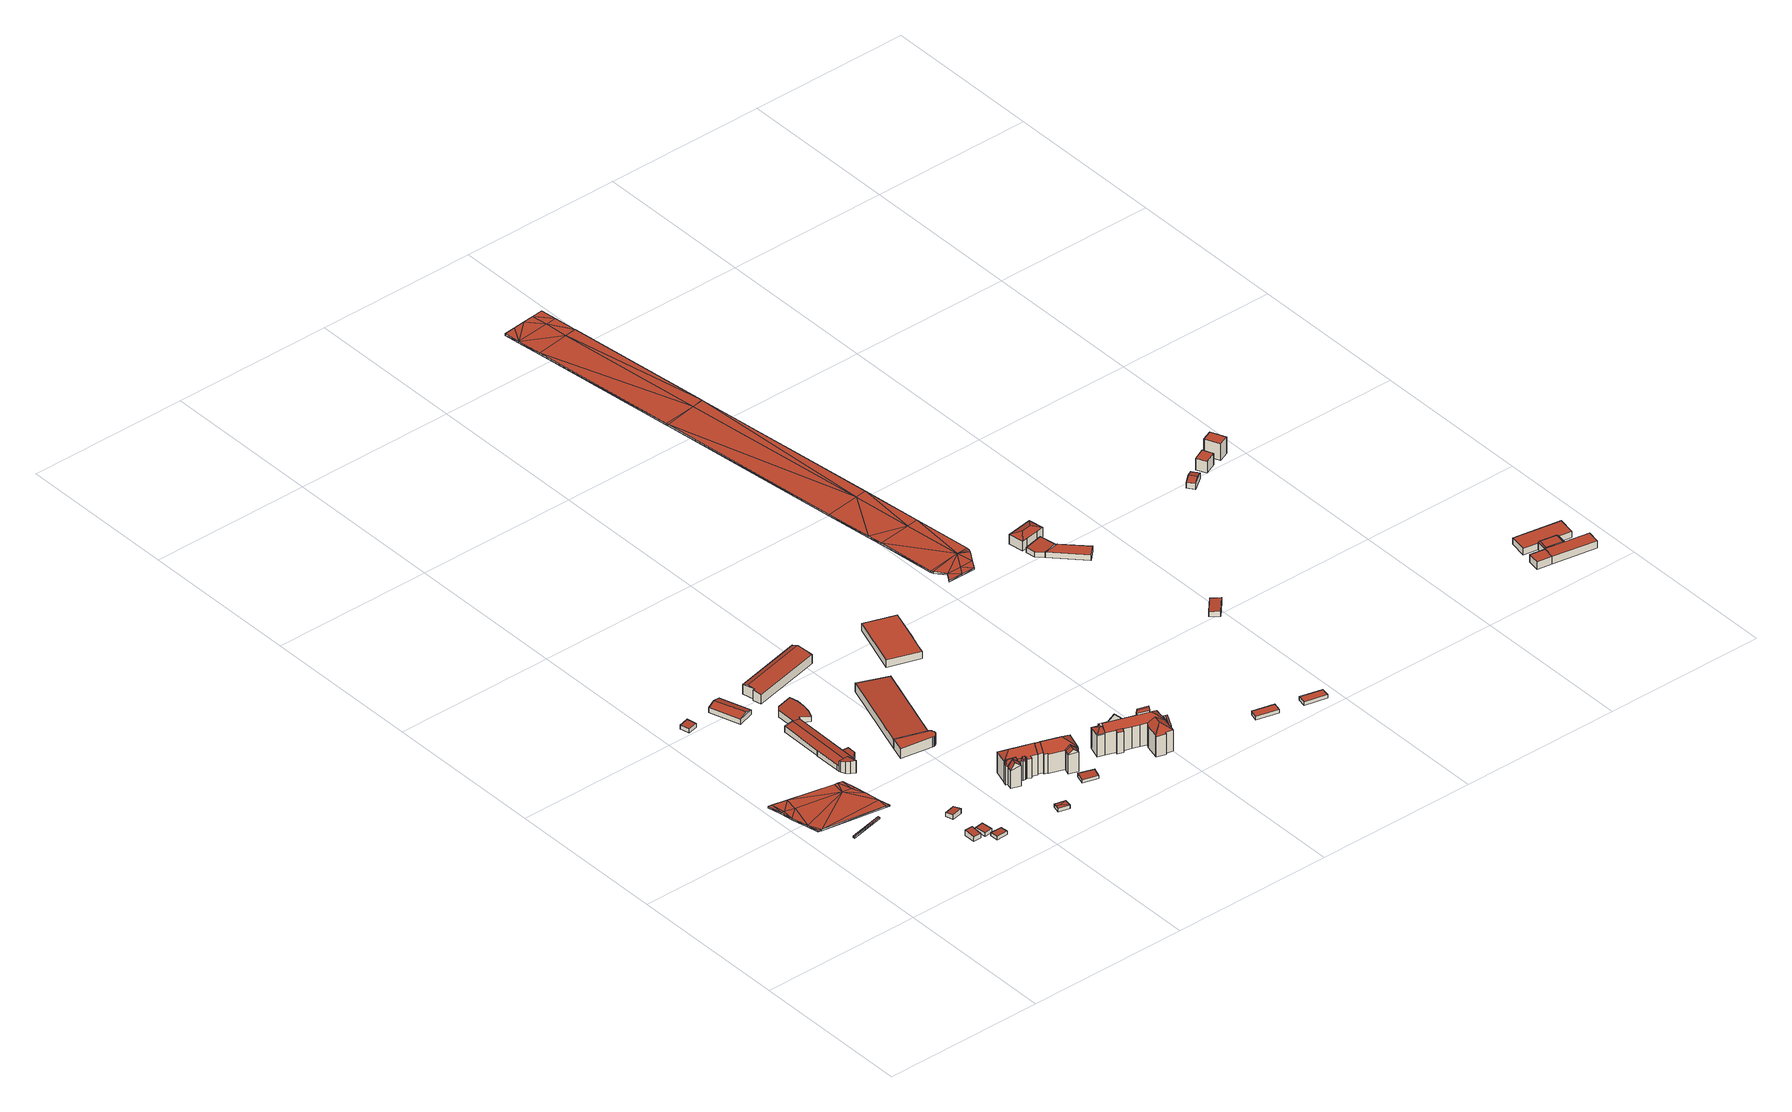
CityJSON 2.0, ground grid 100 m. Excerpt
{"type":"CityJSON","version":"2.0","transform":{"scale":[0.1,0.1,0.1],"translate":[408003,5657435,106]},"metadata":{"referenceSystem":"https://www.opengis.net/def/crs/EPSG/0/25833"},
"CityObjects":{
"building1":{"type":"Building","attributes":{"Stand_DGM":"2016","Stand_Basis-DLM":"2021","Gemeindeschluessel":"14612000","ObjektHoehe":1,"Stand_Laserscan":"2016","BodenHoehe":111.08,"Stand_3D-Stadtmodell":"2023","Geometrietyp2DReferenz":3000,"AbsoluteHoehe":112.08,"measuredHeight":1,"function":"53001_1800","roofType":"9999"},"geometry":[{"type":"MultiSurface","lod":"2","boundaries":[[[0,1,2]],[[3,4,5]],[[0,6,1]],[[4,7,8]],[[9,10,11]],[[5,4,6]],[[6,4,8]],[[6,8,11]],[[6,11,1]],[[9,11,8]],[[5,12,3]],[[12,13,3]],[[14,0,2]],[[15,6,16]],[[16,6,0]],[[16,0,14]],[[17,5,6]],[[17,6,15]],[[18,12,17]],[[17,12,5]],[[19,13,18]],[[18,13,12]],[[2,1,20]],[[2,20,21]],[[1,11,22]],[[1,22,20]],[[11,10,23]],[[11,23,22]],[[10,9,24]],[[10,24,23]],[[9,8,25]],[[8,7,26]],[[8,26,25]],[[7,4,27]],[[7,27,26]],[[4,3,28]],[[4,28,27]],[[3,13,29]],[[3,29,28]],[[13,19,30]],[[13,30,29]],[[19,18,31]],[[19,31,30]],[[18,17,32]],[[18,32,31]],[[17,15,33]],[[17,33,32]],[[15,16,34]],[[15,34,33]],[[16,14,35]],[[16,35,34]],[[14,2,21]],[[14,21,35]],[[9,25,24]],[[21,20,36]],[[20,37,36]],[[25,26,27]],[[22,23,24]],[[38,27,28]],[[37,27,38]],[[25,27,37]],[[22,25,37]],[[20,22,37]],[[25,22,24]],[[28,39,38]],[[28,29,39]],[[21,36,35]],[[34,37,33]],[[36,37,34]],[[35,36,34]],[[37,38,32]],[[33,37,32]],[[32,39,31]],[[38,39,32]],[[31,29,30]],[[39,29,31]]],"semantics":{"surfaces":[{"type":"RoofSurface"},{"type":"WallSurface"},{"type":"GroundSurface"}],"values":[0,0,0,0,0,0,0,0,0,0,0,0,0,0,0,0,0,0,0,0,0,0,1,1,1,1,1,1,1,1,1,1,1,1,1,1,1,1,1,1,1,1,1,1,1,1,1,1,1,1,1,1,1,1,2,2,2,2,2,2,2,2,2,2,2,2,2,2,2,2,2,2,2,2,2,2]}}]},
"building2":{"type":"Building","attributes":{"Stand_DGM":"2016","Stand_Basis-DLM":"2021","Gemeindeschluessel":"14612000","ObjektHoehe":1,"Stand_Laserscan":"2016","BodenHoehe":106.62,"Stand_3D-Stadtmodell":"2023","Geometrietyp2DReferenz":2000,"AbsoluteHoehe":107.62,"measuredHeight":1,"function":"53009_2050","roofType":"9999"},"geometry":[{"type":"MultiSurface","lod":"2","boundaries":[[[40,41,42]],[[40,42,43]],[[40,43,44]],[[40,44,45]],[[43,42,46]],[[43,46,44]],[[42,41,47]],[[42,47,46]],[[41,40,45]],[[41,45,47]],[[44,46,47]],[[44,47,45]]],"semantics":{"surfaces":[{"type":"RoofSurface"},{"type":"WallSurface"},{"type":"GroundSurface"}],"values":[0,0,1,1,1,1,1,1,1,1,2,2]}}]},
"building3":{"type":"Building","attributes":{"Dachtyp_tdc":"tdcPolyFlatRoof","Gemeindeschluessel":14612000,"Dachneigung":6.57,"QualitaetDacherkennung":88,"Geometrietyp2DReferenz":"3000","measuredHeight":3.59,"function":"31001_9998","roofType":"2100"},"geometry":[{"type":"Solid","lod":"2","boundaries":[[[[48,49,50,51]],[[49,52,53,50]],[[52,54,55,53]],[[54,48,51,55]],[[54,52,49,48]],[[51,50,53,55]]]],"semantics":{"surfaces":[{"type":"WallSurface"},{"type":"RoofSurface"},{"type":"GroundSurface"}],"values":[[0,0,0,0,1,2]]}}]},
"building4":{"type":"Building","attributes":{"Dachtyp_tdc":"tdcPolyFlatRoof","Gemeindeschluessel":14612000,"Dachneigung":2.6,"QualitaetDacherkennung":62,"Geometrietyp2DReferenz":"3000","measuredHeight":2.7,"function":"31001_2000","roofType":"2100"},"geometry":[{"type":"Solid","lod":"2","boundaries":[[[[56,57,58,59]],[[57,60,61,58]],[[60,62,63,61]],[[62,56,59,63]],[[62,60,57,56]],[[59,58,61,63]]]],"semantics":{"surfaces":[{"type":"WallSurface"},{"type":"RoofSurface"},{"type":"GroundSurface"}],"values":[[0,0,0,0,1,2]]}}]},
"building5":{"type":"Building","attributes":{"Dachtyp_tdc":"tdcPolyFlatRoof","Gemeindeschluessel":14612000,"Dachneigung":4.7,"QualitaetDacherkennung":76,"Geometrietyp2DReferenz":"3000","measuredHeight":2.72,"function":"31001_9998","roofType":"2100"},"geometry":[{"type":"Solid","lod":"2","boundaries":[[[[64,65,66,67]],[[65,68,69,66]],[[68,70,71,69]],[[70,64,67,71]],[[70,68,65,64]],[[67,66,69,71]]]],"semantics":{"surfaces":[{"type":"WallSurface"},{"type":"RoofSurface"},{"type":"GroundSurface"}],"values":[[0,0,0,0,1,2]]}}]},
"building6":{"type":"Building","attributes":{"Dachtyp_tdc":"tdcPolyFlatRoof","Gemeindeschluessel":14612000,"Dachneigung":3.8,"QualitaetDacherkennung":71,"Geometrietyp2DReferenz":"3000","measuredHeight":2.31,"function":"31001_9998","roofType":"2100"},"geometry":[{"type":"Solid","lod":"2","boundaries":[[[[72,73,74,75]],[[73,76,77,74]],[[76,78,79,77]],[[78,72,75,79]],[[78,76,73,72]],[[75,74,77,79]]]],"semantics":{"surfaces":[{"type":"WallSurface"},{"type":"RoofSurface"},{"type":"GroundSurface"}],"values":[[0,0,0,0,1,2]]}}]},
"building7":{"type":"Building","attributes":{"Dachtyp_tdc":"tdcPolyFlatRoof","Gemeindeschluessel":14612000,"Dachneigung":7.67,"QualitaetDacherkennung":70,"Geometrietyp2DReferenz":"3000","measuredHeight":3.13,"function":"31001_9998","roofType":"2100"},"geometry":[{"type":"Solid","lod":"2","boundaries":[[[[80,81,82,83]],[[81,84,85,82]],[[84,86,87,85]],[[86,80,83,87]],[[86,84,81,80]],[[83,82,85,87]]]],"semantics":{"surfaces":[{"type":"WallSurface"},{"type":"RoofSurface"},{"type":"GroundSurface"}],"values":[[0,0,0,0,1,2]]}}]},
"building8":{"type":"Building","attributes":{"Dachtyp_tdc":"tdcGableRoof","Gemeindeschluessel":14612000,"Dachneigung":17.52,"QualitaetDacherkennung":92,"Geometrietyp2DReferenz":"3000","measuredHeight":4.81,"function":"31001_2000","roofType":"3100"},"geometry":[{"type":"Solid","lod":"2","boundaries":[[[[88,89,90,91]],[[89,92,93,90]],[[92,94,95,93]],[[94,88,91,95]],[[92,89,96]],[[88,94,97]],[[89,88,97,96]],[[94,92,96,97]],[[91,90,93,95]]]],"semantics":{"surfaces":[{"type":"WallSurface"},{"type":"RoofSurface"},{"type":"GroundSurface"}],"values":[[0,0,0,0,0,0,1,1,2]]}}]},
"building9":{"type":"Building","attributes":{"Gemeindeschluessel":14612000,"Geometrietyp2DReferenz":"3000","function":"31001_2000","roofType":"9999"},"children":["building9-1","building9-2","building9-3","building9-4"]},
"building9-1":{"type":"BuildingPart","attributes":{"Dachtyp_tdc":"tdcPolyFlatRoof","Dachneigung":9.95,"QualitaetDacherkennung":73,"Geometrietyp2DReferenz":"3000","measuredHeight":8.23,"roofType":"2100"},"parents":["building9"],"geometry":[{"type":"MultiSurface","lod":"2","boundaries":[[[98,99,100,101,102]],[[99,103,104,100]],[[103,105,106,104]],[[105,107,108,106]],[[107,109,110,111,108]],[[109,107,105,103,99,98]],[[101,100,104,106,108,111,112]]],"semantics":{"surfaces":[{"type":"WallSurface"},{"type":"RoofSurface"},{"type":"GroundSurface"}],"values":[0,0,0,0,0,1,2]}}]},
"building9-2":{"type":"BuildingPart","attributes":{"Dachtyp_tdc":"tdcPolyFlatRoof","Dachneigung":4.28,"QualitaetDacherkennung":85,"Geometrietyp2DReferenz":"3000","measuredHeight":4.25,"roofType":"2100"},"parents":["building9"],"geometry":[{"type":"MultiSurface","lod":"2","boundaries":[[[113,114,115,116]],[[114,117,118,115]],[[117,119,120,121,118]],[[122,123,124,125]],[[123,126,127,124]],[[126,128,129,127]],[[128,130,131,129]],[[130,132,133,131]],[[132,134,135,133]],[[134,113,116,135]],[[134,132,130,128,126,123,122,136,119,117,114,113]],[[116,115,118,121,125,124,127,129,131,133,135]]],"semantics":{"surfaces":[{"type":"WallSurface"},{"type":"RoofSurface"},{"type":"GroundSurface"}],"values":[0,0,0,0,0,0,0,0,0,0,1,2]}}]},
"building9-3":{"type":"BuildingPart","attributes":{"Dachtyp_tdc":"tdcGableRoof","Dachneigung":10.52,"QualitaetDacherkennung":54,"Geometrietyp2DReferenz":"3000","measuredHeight":4.56,"roofType":"3100"},"parents":["building9"],"geometry":[{"type":"MultiSurface","lod":"2","boundaries":[[[110,137,138,111]],[[137,139,140,138]],[[139,141,142,140]],[[141,143,144,142]],[[143,145,146,144]],[[145,147,124,146]],[[147,148,122,125,124]],[[145,143,141,139,137,110,149]],[[149,102,150,151,152,120,136,148,147,145]],[[121,153,154,155,101,112,111,138,140,142,144,146,124,125]],[[120,152,153,121]],[[152,151,154,153]],[[150,102,101,155]]],"semantics":{"surfaces":[{"type":"WallSurface"},{"type":"RoofSurface"},{"type":"GroundSurface"}],"values":[0,0,0,0,0,0,0,1,1,2,0,0,0]}}]},
"building9-4":{"type":"BuildingPart","attributes":{"Dachtyp_tdc":"tdcPolyFlatRoof","Dachneigung":5.31,"QualitaetDacherkennung":84,"Geometrietyp2DReferenz":"3000","measuredHeight":3.94,"roofType":"2100"},"parents":["building9"],"geometry":[{"type":"MultiSurface","lod":"2","boundaries":[[[156,157,150,155,158]],[[159,160,161,154,151]],[[160,156,158,161]],[[160,159,157,156]],[[158,155,154,161]]],"semantics":{"surfaces":[{"type":"WallSurface"},{"type":"RoofSurface"},{"type":"GroundSurface"}],"values":[0,0,0,1,2]}}]},
"building10":{"type":"Building","attributes":{"Dachtyp_tdc":"tdcHipAndGableRoof","Gemeindeschluessel":14612000,"Dachneigung":11.07,"QualitaetDacherkennung":64,"Geometrietyp2DReferenz":"3000","measuredHeight":2.72,"function":"31001_9998","roofType":"5000"},"geometry":[{"type":"Solid","lod":"2","boundaries":[[[[162,163,164,165]],[[163,166,167,164]],[[166,168,169,167]],[[168,162,165,169]],[[166,163,170]],[[162,168,171]],[[163,162,171,170]],[[168,166,170,171]],[[165,164,167,169]]]],"semantics":{"surfaces":[{"type":"WallSurface"},{"type":"RoofSurface"},{"type":"GroundSurface"}],"values":[[0,0,0,0,1,0,1,1,2]]}}]},
"building11":{"type":"Building","attributes":{"Dachtyp_tdc":"tdcPolyFlatRoof","Gemeindeschluessel":14612000,"Dachneigung":0,"QualitaetDacherkennung":77,"Geometrietyp2DReferenz":"3000","measuredHeight":6.28,"function":"31001_2000","roofType":"1000"},"geometry":[{"type":"Solid","lod":"2","boundaries":[[[[172,173,174,175]],[[173,176,177,174]],[[176,178,179,177]],[[178,180,181,179]],[[180,182,183,181]],[[182,184,185,183]],[[184,186,187,185]],[[186,188,189,187]],[[188,190,191,189]],[[190,192,193,191]],[[192,194,195,193]],[[194,196,197,195]],[[196,198,199,197]],[[198,200,201,199]],[[200,202,203,201]],[[200,198,196,194,192,190,188,186,184,182,180,178,176,173,172,204,205,202]],[[203,206,207,175,174,177,179,181,183,185,187,189,191,193,195,197,199,201]],[[202,205,206,203]],[[205,204,207,206]],[[204,172,175,207]]]],"semantics":{"surfaces":[{"type":"WallSurface"},{"type":"RoofSurface"},{"type":"GroundSurface"}],"values":[[0,0,0,0,0,0,0,0,0,0,0,0,0,0,0,1,2,0,0,0]]}}]},
"building12":{"type":"Building","attributes":{"Gemeindeschluessel":14612000,"Geometrietyp2DReferenz":"3000","function":"31001_9998","roofType":"9999"},"children":["building12-1","building12-2","building12-3"]},
"building12-1":{"type":"BuildingPart","attributes":{"Dachtyp_tdc":"tdcGableRoof","Dachneigung":58.48,"QualitaetDacherkennung":38,"Geometrietyp2DReferenz":"3000","measuredHeight":16.26,"roofType":"3100"},"parents":["building12"],"geometry":[{"type":"MultiSurface","lod":"2","boundaries":[[[208,209,210,211,212]],[[209,213,214,210]],[[213,215,216,214]],[[213,209,217]],[[208,218,215,219]],[[209,208,219,217]],[[215,213,217,219]],[[211,210,214,216]]],"semantics":{"surfaces":[{"type":"WallSurface"},{"type":"RoofSurface"},{"type":"GroundSurface"}],"values":[0,0,0,0,0,1,1,2]}}]},
"building12-2":{"type":"BuildingPart","attributes":{"Dachtyp_tdc":"tdcFreeFormRoof","Dachneigung":74.02,"QualitaetDacherkennung":21,"Geometrietyp2DReferenz":"3000","measuredHeight":16.02,"roofType":"5000"},"parents":["building12"],"geometry":[{"type":"MultiSurface","lod":"2","boundaries":[[[220,221,222,216,215]],[[221,223,224,222]],[[225,226,227,228]],[[226,229,230,227]],[[229,231,232,230]],[[231,233,234,232]],[[233,212,211,234]],[[235,236,233,231]],[[237,235,231,229]],[[238,237,229,226]],[[238,226,225]],[[225,223,239,240,236,235,237,238]],[[223,221,239]],[[240,239,221,220,218,212]],[[236,240,212,233]],[[216,222,224,228,227,230,232,234,211]]],"semantics":{"surfaces":[{"type":"WallSurface"},{"type":"RoofSurface"},{"type":"GroundSurface"}],"values":[0,0,0,0,0,0,0,1,1,1,1,1,1,1,1,2]}}]},
"building12-3":{"type":"BuildingPart","attributes":{"Dachtyp_tdc":"tdcHipAndGableRoof","Dachneigung":39.38,"QualitaetDacherkennung":51,"Geometrietyp2DReferenz":"3000","measuredHeight":17.53,"roofType":"5000"},"parents":["building12"],"geometry":[{"type":"MultiSurface","lod":"2","boundaries":[[[241,242,243,244]],[[242,245,246,243]],[[245,247,248,246]],[[247,249,250,248]],[[249,251,252,250]],[[251,253,254,252]],[[253,255,256,254]],[[255,257,258,256]],[[257,259,260,258]],[[259,261,262,260]],[[261,263,264,262]],[[263,265,266,264]],[[265,267,225,228,266]],[[268,269,270,224,223]],[[269,271,272,270]],[[271,273,274,272]],[[273,275,276,274]],[[275,277,278,276]],[[277,241,244,278]],[[273,271,269,279]],[[269,268,267,265,263,261,259,257,255,279]],[[255,253,251,249,247,245,242,241,277,275,273,279]],[[244,243,246,248,250,252,254,256,258,260,262,264,266,228,224,270,272,274,276,278]]],"semantics":{"surfaces":[{"type":"WallSurface"},{"type":"RoofSurface"},{"type":"GroundSurface"}],"values":[0,0,0,0,0,0,0,0,0,0,0,0,0,0,0,0,0,0,0,1,1,1,2]}}]},
"building13":{"type":"Building","attributes":{"Dachtyp_tdc":"tdcFreeFormRoof","Gemeindeschluessel":14612000,"Dachneigung":10.22,"QualitaetDacherkennung":56,"Geometrietyp2DReferenz":"3000","measuredHeight":7.71,"function":"31001_2000","roofType":"5000"},"geometry":[{"type":"Solid","lod":"2","boundaries":[[[[280,281,282,283]],[[281,284,285,282]],[[284,286,287,285]],[[286,288,289,287]],[[288,290,291,289]],[[290,280,283,291]],[[292,293,290,288,286,284]],[[293,292,281,280]],[[284,281,292]],[[280,290,293]],[[283,282,285,287,289,291]]]],"semantics":{"surfaces":[{"type":"WallSurface"},{"type":"RoofSurface"},{"type":"GroundSurface"}],"values":[[0,0,0,0,0,0,1,1,0,0,2]]}}]},
"building14":{"type":"Building","attributes":{"Dachtyp_tdc":"tdcPolyFlatRoof","Gemeindeschluessel":14612000,"Dachneigung":2.86,"QualitaetDacherkennung":95,"Geometrietyp2DReferenz":"3000","measuredHeight":5.66,"function":"31001_2000","roofType":"2100"},"geometry":[{"type":"Solid","lod":"2","boundaries":[[[[294,295,296,297]],[[295,298,189,296]],[[298,299,187,189]],[[299,294,297,187]],[[299,298,295,294]],[[297,296,189,187]]]],"semantics":{"surfaces":[{"type":"WallSurface"},{"type":"RoofSurface"},{"type":"GroundSurface"}],"values":[[0,0,0,0,1,2]]}}]},
"building15":{"type":"Building","attributes":{"Gemeindeschluessel":14612000,"Geometrietyp2DReferenz":"3000","function":"31001_9998","roofType":"9999"},"children":["building15-1","building15-2","building15-3","building15-4"]},
"building15-1":{"type":"BuildingPart","attributes":{"Dachtyp_tdc":"tdcGableRoof","Dachneigung":39.69,"QualitaetDacherkennung":64,"Geometrietyp2DReferenz":"3000","measuredHeight":16.94,"roofType":"3100"},"parents":["building15"],"geometry":[{"type":"MultiSurface","lod":"2","boundaries":[[[300,253,301,302]],[[253,303,304,305,301]],[[306,300,302,307]],[[306,308,309,255,300]],[[303,253,255,309,310]],[[300,255,253]],[[302,301,305,311,307]]],"semantics":{"surfaces":[{"type":"WallSurface"},{"type":"RoofSurface"},{"type":"GroundSurface"}],"values":[0,0,0,1,1,0,2]}}]},
"building15-2":{"type":"BuildingPart","attributes":{"Dachtyp_tdc":"tdcGableRoof","Dachneigung":37.32,"QualitaetDacherkennung":30,"Geometrietyp2DReferenz":"3000","measuredHeight":15.43,"roofType":"3100"},"parents":["building15"],"geometry":[{"type":"MultiSurface","lod":"2","boundaries":[[[312,313,314,315]],[[313,316,317,318,314]],[[319,320,321,322]],[[323,324,325,316,313,312,326,327]],[[327,328,329,320,319,330,331,323]],[[332,333,315,314,318,334,322,321]]],"semantics":{"surfaces":[{"type":"WallSurface"},{"type":"RoofSurface"},{"type":"GroundSurface"}],"values":[0,0,0,1,1,2]}}]},
"building15-3":{"type":"BuildingPart","attributes":{"Dachtyp_tdc":"tdcGableRoof","Dachneigung":40.24,"QualitaetDacherkennung":32,"Geometrietyp2DReferenz":"3000","measuredHeight":15.44,"roofType":"3100"},"parents":["building15"],"geometry":[{"type":"MultiSurface","lod":"2","boundaries":[[[317,335,336,318]],[[335,337,338,336]],[[337,339,319,322,338]],[[337,335,340]],[[335,317,325,323,340]],[[339,337,340,323,324,331]],[[318,336,338,322,334]]],"semantics":{"surfaces":[{"type":"WallSurface"},{"type":"RoofSurface"},{"type":"GroundSurface"}],"values":[0,0,0,0,1,1,2]}}]},
"building15-4":{"type":"BuildingPart","attributes":{"Dachtyp_tdc":"tdcHipAndGableRoof","Dachneigung":40.7,"QualitaetDacherkennung":49,"Geometrietyp2DReferenz":"3000","measuredHeight":17.6,"roofType":"5000"},"parents":["building15"],"geometry":[{"type":"MultiSurface","lod":"2","boundaries":[[[341,342,343,344]],[[342,345,346,343]],[[345,347,306,307,346]],[[304,348,349,305]],[[348,350,351,349]],[[350,352,353,351]],[[352,354,355,353]],[[354,356,357,355]],[[356,358,359,357]],[[358,360,361,359]],[[360,362,363,361]],[[362,364,365,363]],[[364,366,367,365]],[[366,368,369,367]],[[368,370,315,369]],[[370,312,315]],[[320,341,344,321]],[[370,368,366,364,371]],[[364,362,360,358,356,354,352,350,348,304,372,310,373,371]],[[373,347,345,342,341,320,374,328,375,326,370,371]],[[344,343,346,307,311,305,349,351,353,355,357,359,361,363,365,367,369,315,333,332,321]]],"semantics":{"surfaces":[{"type":"WallSurface"},{"type":"RoofSurface"},{"type":"GroundSurface"}],"values":[0,0,0,0,0,0,0,0,0,0,0,0,0,0,0,0,0,1,1,1,2]}}]},
"building16":{"type":"Building","attributes":{"Dachtyp_tdc":"tdcPolyFlatRoof","Gemeindeschluessel":14612000,"Dachneigung":3.31,"QualitaetDacherkennung":79,"Geometrietyp2DReferenz":"3000","measuredHeight":2.31,"function":"31001_9998","roofType":"2100"},"geometry":[{"type":"Solid","lod":"2","boundaries":[[[[376,377,378,379]],[[377,380,381,378]],[[380,382,383,381]],[[382,376,379,383]],[[382,380,377,376]],[[379,378,381,383]]]],"semantics":{"surfaces":[{"type":"WallSurface"},{"type":"RoofSurface"},{"type":"GroundSurface"}],"values":[[0,0,0,0,1,2]]}}]},
"building17":{"type":"Building","attributes":{"Gemeindeschluessel":14612000,"Geometrietyp2DReferenz":"3000","function":"31001_9998","roofType":"9999"},"children":["building17-1","building17-2","building17-3","building17-4","building17-5","building17-6","building17-7"]},
"building17-1":{"type":"BuildingPart","attributes":{"Dachtyp_tdc":"tdcHipAndGableRoof","Dachneigung":36.68,"QualitaetDacherkennung":46,"Geometrietyp2DReferenz":"3000","measuredHeight":17.37,"roofType":"5000"},"parents":["building17"],"geometry":[{"type":"MultiSurface","lod":"2","boundaries":[[[384,385,386,387]],[[388,389,390,391,392]],[[393,394,395,396,397]],[[394,398,399,400,395]],[[401,402,403,404,405]],[[406,407,408,409]],[[407,410,411,408]],[[410,412,411]],[[413,414,415,416,417]],[[414,384,387,415]],[[418,419,410,407,420]],[[407,406,421,422,402,401,423,424,425,398,394,393,426,420]],[[426,427,389,388,428,385,384,414,413,429,430,431,418,420]],[[387,386,432,392,391,433,396,395,400,434,435,404,403,436,409,408,411,437,438,416,415]]],"semantics":{"surfaces":[{"type":"WallSurface"},{"type":"RoofSurface"},{"type":"GroundSurface"}],"values":[0,0,0,0,0,0,0,0,0,0,1,1,1,2]}}]},
"building17-2":{"type":"BuildingPart","attributes":{"Dachtyp_tdc":"tdcHipAndGableRoof","Dachneigung":16.13,"QualitaetDacherkennung":31,"Geometrietyp2DReferenz":"3000","measuredHeight":15.7,"roofType":"5000"},"parents":["building17"],"geometry":[{"type":"MultiSurface","lod":"2","boundaries":[[[439,397,396,440]],[[390,441,442,391]],[[441,439,440,442]],[[439,443,444]],[[445,444,443,446,427]],[[439,444,445,447,397]],[[390,389,446,443,441]],[[441,443,439]],[[440,396,433,391,442]]],"semantics":{"surfaces":[{"type":"WallSurface"},{"type":"RoofSurface"},{"type":"GroundSurface"}],"values":[0,0,0,1,1,1,0,0,2]}}]},
"building17-3":{"type":"BuildingPart","attributes":{"Dachtyp_tdc":"tdcPolyFlatRoof","Dachneigung":28.54,"QualitaetDacherkennung":60,"Geometrietyp2DReferenz":"3000","measuredHeight":14.77,"roofType":"2100"},"parents":["building17"],"geometry":[{"type":"MultiSurface","lod":"2","boundaries":[[[448,449,388,392,450]],[[451,452,453,386,385]],[[452,448,450,453]],[[452,451,454,449,448]],[[450,392,432,386,453]]],"semantics":{"surfaces":[{"type":"WallSurface"},{"type":"RoofSurface"},{"type":"GroundSurface"}],"values":[0,0,0,1,2]}}]},
"building17-4":{"type":"BuildingPart","attributes":{"Dachtyp_tdc":"tdcFreeFormRoof","Dachneigung":81.48,"QualitaetDacherkennung":12,"Geometrietyp2DReferenz":"3000","measuredHeight":17.39,"roofType":"5000"},"parents":["building17"],"geometry":[{"type":"MultiSurface","lod":"2","boundaries":[[[455,456,457,403,402]],[[456,458,459,457]],[[458,460,406,409,459]],[[461,460,458]],[[462,461,458,456]],[[462,456,455,463]],[[461,462,463,460]],[[403,457,459,409,436]]],"semantics":{"surfaces":[{"type":"WallSurface"},{"type":"RoofSurface"},{"type":"GroundSurface"}],"values":[0,0,0,1,1,1,1,2]}}]},
"building17-5":{"type":"BuildingPart","attributes":{"Dachtyp_tdc":"tdcGableRoof","Dachneigung":44.62,"QualitaetDacherkennung":17,"Geometrietyp2DReferenz":"3000","measuredHeight":17.39,"roofType":"3100"},"parents":["building17"],"geometry":[{"type":"MultiSurface","lod":"2","boundaries":[[[399,464,465,400]],[[464,466,467,465]],[[466,405,404,467]],[[468,469,470,471,472]],[[405,466,471,470,424,473]],[[464,472,471,466]],[[399,468,472,464]],[[474,425,469,468,399]],[[400,465,467,404,435,434]]],"semantics":{"surfaces":[{"type":"WallSurface"},{"type":"RoofSurface"},{"type":"GroundSurface"}],"values":[0,0,0,1,1,0,0,0,2]}}]},
"building17-6":{"type":"BuildingPart","attributes":{"Dachtyp_tdc":"tdcFreeFormRoof","Dachneigung":34.04,"QualitaetDacherkennung":65,"Geometrietyp2DReferenz":"3000","measuredHeight":17.39,"roofType":"5000"},"parents":["building17"],"geometry":[{"type":"MultiSurface","lod":"2","boundaries":[[[475,476,477,478,479,431,480,481]],[[480,429,417,482,483,484,481]],[[416,438,437,485,486,487,488,489,490,491,492,493]],[[477,476,486,485,494]],[[476,475,487,486]],[[475,495,488,487]],[[495,496,489,488]],[[496,497,490,489]],[[497,484,491,490]],[[484,483,492,491]],[[483,482,493,492]],[[482,417,416,493]],[[484,497,496,495,475,481]]],"semantics":{"surfaces":[{"type":"RoofSurface"},{"type":"GroundSurface"},{"type":"WallSurface"}],"values":[0,0,1,2,2,2,2,2,2,2,2,2,0]}}]},
"building17-7":{"type":"BuildingPart","attributes":{"Dachtyp_tdc":"tdcGableRoof","Dachneigung":38.02,"QualitaetDacherkennung":57,"Geometrietyp2DReferenz":"3000","measuredHeight":17.41,"roofType":"3100"},"parents":["building17"],"geometry":[{"type":"MultiSurface","lod":"2","boundaries":[[[498,499,500,501]],[[499,502,486,500]],[[502,494,485,486]],[[412,498,501,411]],[[412,419,503,504,498]],[[502,499,504,503,478,494]],[[498,504,499]],[[501,500,486,485,437,411]]],"semantics":{"surfaces":[{"type":"WallSurface"},{"type":"RoofSurface"},{"type":"GroundSurface"}],"values":[0,0,0,0,1,1,0,2]}}]},
"building18":{"type":"Building","attributes":{"Dachtyp_tdc":"tdcPolyFlatRoof","Gemeindeschluessel":14612000,"Dachneigung":0,"QualitaetDacherkennung":60,"Geometrietyp2DReferenz":"3000","measuredHeight":4.67,"function":"31001_2000","roofType":"1000"},"geometry":[{"type":"Solid","lod":"2","boundaries":[[[[505,506,507,508]],[[506,509,510,507]],[[509,511,512,510]],[[511,513,514,512]],[[513,515,516,514]],[[515,517,518,516]],[[517,505,508,518]],[[517,515,513,511,509,506,505]],[[508,507,510,512,514,516,518]]]],"semantics":{"surfaces":[{"type":"WallSurface"},{"type":"RoofSurface"},{"type":"GroundSurface"}],"values":[[0,0,0,0,0,0,0,1,2]]}}]},
"building19":{"type":"Building","attributes":{"Dachtyp_tdc":"tdcPolyFlatRoof","Gemeindeschluessel":14612000,"Dachneigung":0,"QualitaetDacherkennung":80,"Geometrietyp2DReferenz":"3000","measuredHeight":2.33,"function":"31001_2000","roofType":"1000"},"geometry":[{"type":"Solid","lod":"2","boundaries":[[[[519,520,521,522]],[[520,523,524,521]],[[520,519,525,523]],[[524,526,522,521]],[[523,525,526,524]],[[525,519,522,526]]]],"semantics":{"surfaces":[{"type":"WallSurface"},{"type":"RoofSurface"},{"type":"GroundSurface"}],"values":[[0,0,1,2,0,0]]}}]},
"building20":{"type":"Building","attributes":{"Dachtyp_tdc":"tdcPolyFlatRoof","Gemeindeschluessel":14612000,"Dachneigung":0,"QualitaetDacherkennung":85,"Geometrietyp2DReferenz":"3000","measuredHeight":2.24,"function":"31001_2000","roofType":"1000"},"geometry":[{"type":"Solid","lod":"2","boundaries":[[[[527,528,529,530]],[[528,531,532,529]],[[531,533,534,532]],[[533,527,530,534]],[[533,531,528,527]],[[530,529,532,534]]]],"semantics":{"surfaces":[{"type":"WallSurface"},{"type":"RoofSurface"},{"type":"GroundSurface"}],"values":[[0,0,0,0,1,2]]}}]},
"building21":{"type":"Building","attributes":{"name":"Flügelwegbrücke","Stand_DGM":"2016","Stand_Basis-DLM":"2021","Gemeindeschluessel":"14612000","ObjektHoehe":1,"Stand_Laserscan":"2016","BodenHoehe":115.75,"Stand_3D-Stadtmodell":"2023","Geometrietyp2DReferenz":3000,"AbsoluteHoehe":116.75,"measuredHeight":1,"function":"53001_1800","roofType":"9999"},"geometry":[{"type":"MultiSurface","lod":"2","boundaries":[[[535,536,537]],[[535,537,538]],[[536,539,540]],[[536,540,537]],[[541,540,539]],[[539,542,543]],[[539,543,541]],[[542,544,543]],[[542,545,544]],[[544,545,546]],[[545,547,546]],[[546,547,548]],[[547,549,548]],[[548,549,550]],[[551,552,549]],[[549,552,550]],[[553,554,555]],[[553,555,549]],[[549,555,556]],[[549,556,551]],[[553,557,554]],[[558,536,535]],[[559,560,561]],[[561,560,558]],[[536,560,539]],[[562,539,560]],[[562,563,542]],[[562,542,539]],[[542,563,564]],[[564,565,545]],[[564,545,542]],[[565,566,545]],[[545,566,547]],[[567,547,566]],[[567,568,549]],[[567,549,547]],[[569,549,570]],[[570,549,568]],[[553,549,569]],[[571,557,569]],[[569,557,553]],[[558,560,536]],[[535,538,572]],[[535,572,573]],[[538,537,574]],[[538,574,572]],[[537,540,575]],[[537,575,574]],[[540,541,576]],[[540,576,575]],[[541,543,577]],[[541,577,576]],[[543,544,578]],[[544,579,578]],[[544,546,579]],[[546,548,580]],[[546,580,579]],[[548,550,581]],[[548,581,580]],[[550,552,582]],[[550,582,581]],[[552,551,583]],[[552,583,582]],[[551,556,584]],[[551,584,583]],[[556,555,585]],[[556,585,584]],[[555,554,586]],[[555,586,585]],[[554,557,587]],[[554,587,586]],[[557,571,588]],[[543,578,577]],[[571,569,589]],[[557,588,587]],[[571,589,588]],[[569,570,590]],[[569,590,589]],[[570,568,591]],[[570,591,590]],[[568,567,592]],[[568,592,591]],[[567,566,593]],[[567,593,592]],[[566,565,594]],[[566,594,593]],[[565,564,595]],[[565,595,594]],[[564,563,596]],[[564,596,595]],[[563,562,597]],[[563,597,596]],[[562,560,598]],[[562,598,597]],[[560,559,599]],[[560,599,598]],[[559,561,600]],[[559,600,599]],[[561,558,601]],[[561,601,600]],[[558,535,573]],[[558,573,601]],[[584,585,602]],[[583,584,602]],[[586,587,603]],[[573,604,601]],[[600,598,599]],[[601,598,600]],[[604,598,601]],[[605,598,604]],[[598,605,597]],[[606,596,597]],[[605,606,597]],[[595,596,606]],[[607,594,595]],[[606,607,595]],[[607,593,594]],[[608,593,607]],[[593,608,592]],[[602,591,592]],[[608,602,592]],[[590,602,589]],[[591,602,590]],[[589,602,603]],[[589,587,588]],[[603,587,589]],[[574,604,573]],[[572,574,573]],[[575,605,604]],[[574,575,604]],[[605,575,576]],[[577,606,605]],[[576,577,605]],[[577,578,606]],[[578,607,606]],[[579,607,578]],[[579,608,607]],[[580,608,579]],[[580,602,608]],[[581,602,580]],[[602,582,583]],[[581,582,602]],[[585,586,603]],[[602,585,603]]],"semantics":{"surfaces":[{"type":"RoofSurface"},{"type":"WallSurface"},{"type":"GroundSurface"}],"values":[0,0,0,0,0,0,0,0,0,0,0,0,0,0,0,0,0,0,0,0,0,0,0,0,0,0,0,0,0,0,0,0,0,0,0,0,0,0,0,0,0,0,1,1,1,1,1,1,1,1,1,1,1,1,1,1,1,1,1,1,1,1,1,1,1,1,1,1,1,1,1,1,1,1,1,1,1,1,1,1,1,1,1,1,1,1,1,1,1,1,1,1,1,1,1,1,1,1,1,1,1,1,2,2,2,2,2,2,2,2,2,2,2,2,2,2,2,2,2,2,2,2,2,2,2,2,2,2,2,2,2,2,2,2,2,2,2,2,2,2,2,2,2,2]}}]},
"building22":{"type":"Building","attributes":{"Dachtyp_tdc":"tdcPolyFlatRoof","Gemeindeschluessel":14612000,"Dachneigung":5.01,"QualitaetDacherkennung":86,"Geometrietyp2DReferenz":"3000","measuredHeight":4.08,"function":"31001_2000","roofType":"2100"},"geometry":[{"type":"Solid","lod":"2","boundaries":[[[[609,610,611,612]],[[610,613,614,611]],[[613,615,616,614]],[[615,617,618,616]],[[617,609,612,618]],[[617,615,613,610,609]],[[612,611,614,616,618]]]],"semantics":{"surfaces":[{"type":"WallSurface"},{"type":"RoofSurface"},{"type":"GroundSurface"}],"values":[[0,0,0,0,0,1,2]]}}]},
"building23":{"type":"Building","attributes":{"Dachtyp_tdc":"tdcHipRoof","Gemeindeschluessel":14612000,"Dachneigung":22.55,"QualitaetDacherkennung":82,"Geometrietyp2DReferenz":"3000","measuredHeight":8.24,"function":"31001_2000","roofType":"3200"},"geometry":[{"type":"Solid","lod":"2","boundaries":[[[[619,620,621,622]],[[620,623,624,621]],[[623,625,626,624]],[[625,627,628,626]],[[627,629,630,628]],[[629,619,622,630]],[[631,619,632]],[[629,627,633]],[[619,629,633,632]],[[631,632,633,627,634,635]],[[620,631,635,623]],[[623,635,634,625]],[[625,634,627]],[[619,631,620]],[[622,621,624,626,628,630]]]],"semantics":{"surfaces":[{"type":"WallSurface"},{"type":"RoofSurface"},{"type":"GroundSurface"}],"values":[[0,0,0,0,0,0,1,1,1,1,0,0,0,0,2]]}}]},
"building24":{"type":"Building","attributes":{"Dachtyp_tdc":"tdcPolyFlatRoof","Gemeindeschluessel":14612000,"Dachneigung":0,"QualitaetDacherkennung":35,"Geometrietyp2DReferenz":"3000","measuredHeight":3.53,"function":"31001_2000","roofType":"1000"},"geometry":[{"type":"Solid","lod":"2","boundaries":[[[[636,637,616,618]],[[637,638,639,616]],[[638,640,641,639]],[[640,642,643,641]],[[642,636,618,643]],[[642,640,638,637,636]],[[618,616,639,641,643]]]],"semantics":{"surfaces":[{"type":"WallSurface"},{"type":"RoofSurface"},{"type":"GroundSurface"}],"values":[[0,0,0,0,0,1,2]]}}]},
"building25":{"type":"Building","attributes":{"Dachtyp_tdc":"tdcPolyFlatRoof","Gemeindeschluessel":14612000,"Dachneigung":5.74,"QualitaetDacherkennung":60,"Geometrietyp2DReferenz":"3000","measuredHeight":3.66,"function":"31001_2000","roofType":"2100"},"geometry":[{"type":"Solid","lod":"2","boundaries":[[[[644,645,646,647]],[[645,648,649,646]],[[648,650,651,649]],[[650,644,647,651]],[[650,648,645,644]],[[647,646,649,651]]]],"semantics":{"surfaces":[{"type":"WallSurface"},{"type":"RoofSurface"},{"type":"GroundSurface"}],"values":[[0,0,0,0,1,2]]}}]},
"building26":{"type":"Building","attributes":{"Gemeindeschluessel":14612000,"Dachneigung":75.9,"Dachorientierung":143.54,"MittlereTraufHoehe":115.3,"QualitaetDacherkennung":21,"ObjektHoehe":5.06,"BodenHoehe":111.5,"Geometrietyp2DReferenz":"3000","AbsoluteHoehe":116.56,"Dachflaeche":53.38,"measuredHeight":5.06,"function":"31001_2000","roofType":"3100","storeysAboveGround":2},"geometry":[{"type":"MultiSurface","lod":"2","boundaries":[[[652,653,654,655]],[[653,656,657,654]],[[656,658,659,657]],[[658,652,655,659]],[[656,653,660]],[[652,658,661]],[[653,652,661,660]],[[658,656,660,661]],[[655,654,657,659]]],"semantics":{"surfaces":[{"type":"WallSurface"},{"type":"RoofSurface"},{"type":"GroundSurface"}],"values":[0,0,0,0,0,0,1,1,2]}}]},
"building27":{"type":"Building","attributes":{"Gemeindeschluessel":14612000,"Dachorientierung":0,"MittlereTraufHoehe":118.64,"ObjektHoehe":7.74,"BodenHoehe":110.91,"Geometrietyp2DReferenz":"3000","BezugspunktDach":"2000","AbsoluteHoehe":118.64,"Dachflaeche":53.71,"measuredHeight":7.74,"function":"31001_2000","storeysAboveGround":3},"geometry":[{"type":"MultiSurface","lod":"2","boundaries":[[[662,663,664,665]],[[665,664,666,667]],[[664,663,668,666]],[[663,662,669,668]],[[662,665,667,669]],[[667,666,668,669]]],"semantics":{"surfaces":[{"type":"RoofSurface"},{"type":"WallSurface"},{"type":"GroundSurface"}],"values":[0,1,1,1,1,2]}}]},
"building28":{"type":"Building","attributes":{"Gemeindeschluessel":14612000,"Dachneigung":90,"Dachorientierung":0,"MittlereTraufHoehe":121.92,"QualitaetDacherkennung":17,"ObjektHoehe":11.07,"BodenHoehe":110.85,"Geometrietyp2DReferenz":"3000","AbsoluteHoehe":121.92,"Dachflaeche":67.81,"measuredHeight":11.07,"function":"31001_2000","roofType":"1000","storeysAboveGround":4},"geometry":[{"type":"MultiSurface","lod":"2","boundaries":[[[670,671,672,673]],[[671,674,675,672]],[[674,676,677,675]],[[676,670,673,677]],[[676,674,671,670]],[[673,672,675,677]]],"semantics":{"surfaces":[{"type":"WallSurface"},{"type":"RoofSurface"},{"type":"GroundSurface"}],"values":[0,0,0,0,1,2]}}]},
"building29":{"type":"Building","attributes":{"Gemeindeschluessel":14612000,"Dachneigung":90,"Dachorientierung":0,"MittlereTraufHoehe":117.93,"QualitaetDacherkennung":86,"ObjektHoehe":4.93,"BodenHoehe":113,"Geometrietyp2DReferenz":"3000","AbsoluteHoehe":117.93,"Dachflaeche":220.89,"measuredHeight":4.93,"function":"31001_2000","roofType":"1000","storeysAboveGround":2},"children":["building29-1","building29-2"],"geometry":[{"type":"MultiSurface","lod":"2","boundaries":[[[678,679,680,681]],[[679,682,683,680]],[[684,685,682,679,678,686,687]],[[681,680,683,688,689,690]],[[689,688,685,684,691]],[[688,683,682,685]],[[681,690,692,686,678]],[[691,684,687]],[[690,689,691,692]],[[692,691,687,686]]],"semantics":{"surfaces":[{"type":"WallSurface"},{"type":"RoofSurface"},{"type":"GroundSurface"},{"type":"ClosureSurface","isClosure":"1","QuelleClosure":"LoD2WallSurface"}],"values":[0,0,1,2,0,3,0,0,3,3]}}]},
"building29-1":{"type":"BuildingPart","attributes":{"Dachneigung":90,"Dachorientierung":0,"MittlereTraufHoehe":117.94,"QualitaetDacherkennung":86,"BodenHoehe":113,"ObjektTeilHoehe":4.94,"Geometrietyp2DReferenz":"3000","AbsoluteHoehe":117.94,"Dachflaeche":69.94,"measuredHeight":4.94,"roofType":"1000","storeysAboveGround":2},"parents":["building29"],"geometry":[{"type":"MultiSurface","lod":"2","boundaries":[[[693,694,683,682]],[[693,695,696,694]],[[695,685,688,696]],[[685,695,693,682]],[[683,694,696,688]],[[683,688,685,682]]],"semantics":{"surfaces":[{"type":"WallSurface"},{"type":"RoofSurface"},{"type":"GroundSurface"},{"type":"ClosureSurface","isClosure":"1","QuelleClosure":"LoD2WallSurface"}],"values":[0,0,0,1,2,3]}}]},
"building29-2":{"type":"BuildingPart","attributes":{"Dachneigung":90,"Dachorientierung":-169.94,"MittlereTraufHoehe":117.81,"QualitaetDacherkennung":82,"BodenHoehe":113,"ObjektTeilHoehe":5.42,"Geometrietyp2DReferenz":"3000","AbsoluteHoehe":118.42,"Dachflaeche":83.77,"measuredHeight":5.42,"roofType":"9999","storeysAboveGround":2},"parents":["building29"],"geometry":[{"type":"MultiSurface","lod":"2","boundaries":[[[691,697,698,689]],[[697,699,700,698]],[[699,692,690,700]],[[697,691,687,701,702]],[[699,697,702,703]],[[692,699,703,704,686]],[[703,702,701,704]],[[689,698,700,690]],[[689,690,692,691]],[[686,704,701,687]],[[692,686,687,691]]],"semantics":{"surfaces":[{"type":"WallSurface"},{"type":"RoofSurface"},{"type":"GroundSurface"},{"type":"ClosureSurface","isClosure":"1","QuelleClosure":"LoD2WallSurface"}],"values":[0,0,0,1,0,1,1,2,3,0,3]}}]},
"building30":{"type":"Building","attributes":{"Dachtyp_tdc":"tdcPolyFlatRoof","Gemeindeschluessel":14612000,"Dachneigung":0,"QualitaetDacherkennung":83,"Geometrietyp2DReferenz":"3000","measuredHeight":4.08,"function":"31001_2000","roofType":"1000"},"geometry":[{"type":"Solid","lod":"2","boundaries":[[[[705,706,707,708]],[[706,709,710,707]],[[709,711,712,710]],[[711,713,714,712]],[[713,705,708,714]],[[713,711,709,706,705]],[[708,707,710,712,714]]]],"semantics":{"surfaces":[{"type":"WallSurface"},{"type":"RoofSurface"},{"type":"GroundSurface"}],"values":[[0,0,0,0,0,1,2]]}}]}
},
"vertices":[
[443,1024,61],[475,947,61],[463,1021,61],[33,1027,61],[54,927,61],[101,1085,61],[384,1034,61],[68,857,61],[87,852,61],[482,788,61],[501,784,61],[487,857,61],[39,1100,61],[20,1105,61],[449,1104,61],[399,1113,61],[419,1110,61],[118,1168,61],[26,1186,61],[6,1191,61],[475,947,51],[463,1021,51],[487,857,51],[501,784,51],[482,788,51],[87,852,51],[68,857,51],[54,927,51],[33,1027,51],[20,1105,51],[6,1191,51],[26,1186,51],[118,1168,51],[399,1113,51],[419,1110,51],[449,1104,51],[443,1024,51],[384,1034,51],[101,1085,51],[39,1100,51],
[219,735,16],[431,782,16],[429,792,16],[217,745,16],[217,745,6],[219,735,6],[429,792,6],[431,782,6],
[630,248,92],[630,318,100],[630,318,64],[630,248,64],[680,318,100],[680,318,64],[680,248,92],[680,248,64],
[129,2058,44],[188,2072,47],[188,2072,20],[129,2058,20],[201,2013,47],[201,2013,20],[143,2000,44],[143,2000,20],
[757,251,88],[708,245,84],[708,245,61],[757,251,61],[700,315,84],[700,315,61],[750,320,88],[750,320,61],
[804,229,84],[804,179,87],[804,179,64],[804,229,64],[734,179,87],[734,179,64],[734,229,84],[734,229,64],
[733,536,83],[745,487,90],[745,487,59],[733,536,59],[676,471,90],[676,471,59],[665,519,83],[665,519,59],
[414,2077,76],[476,1886,76],[476,1886,44],[414,2077,44],[378,1855,76],[378,1855,44],[317,2045,76],[317,2045,44],[427,1870,93],[365,2061,93],
[552,1185,130],[552,1118,141],[552,1118,59],[552,1185,59],[552,1185,103],[526,1132,139],[526,1132,59],[507,1151,136],[507,1151,59],[494,1176,131],[494,1176,59],[493,1185,130],[493,1185,95],[493,1185,59],[543,1185,59],
[687,1666,92],[664,1618,94],[664,1618,59],[687,1666,59],[610,1650,98],[610,1650,59],[602,1637,98],[602,1637,96],[602,1637,59],[558,1638,102],[558,1639,102],[558,1639,59],[558,1638,59],[560,1759,102],[560,1759,59],[585,1790,100],[585,1790,59],[689,1822,92],[689,1822,59],[699,1770,91],[699,1770,59],[698,1717,91],[698,1717,59],[576,1638,100],
[491,1202,95],[491,1202,59],[494,1367,95],[494,1367,59],[495,1367,95],[495,1367,59],[501,1640,96],[501,1640,59],[551,1639,105],[551,1639,59],[558,1639,104],[558,1638,104],[543,1185,105],[593,1185,96],[595,1280,96],[595,1281,96],[595,1281,59],[595,1280,59],[593,1185,59],
[634,1225,95],[593,1185,99],[634,1225,59],[595,1280,98],[635,1280,95],[635,1280,59],
[1152,206,84],[1220,191,84],[1220,191,63],[1152,206,63],[1209,142,86],[1209,142,63],[1141,158,86],[1141,158,63],[1173,173,90],[1145,179,90],
[1033,1034,129],[1029,1030,129],[1029,1030,66],[1033,1034,66],[1024,1027,129],[1024,1027,66],[1019,1025,129],[1019,1025,66],[1013,1024,129],[1013,1024,66],[1005,1026,129],[1005,1026,66],[809,1056,129],[809,1056,66],[837,1146,129],[837,1146,66],[1030,1082,129],[1030,1082,66],[1034,1079,129],[1034,1079,66],[1038,1074,129],[1038,1074,66],[1040,1070,129],[1040,1070,66],[1042,1064,129],[1042,1064,66],[1043,1059,129],[1043,1059,66],[1043,1053,129],[1043,1053,66],[1042,1048,129],[1042,1048,66],[1037,1038,129],[1040,1043,129],[1040,1043,66],[1037,1038,66],
[1142,485,212],[1129,448,212],[1129,448,75],[1142,485,75],[1142,485,198],[1072,467,193],[1072,467,75],[1085,505,193],[1085,505,75],[1098,459,237],[1099,500,198],[1110,496,237],
[1085,505,198],[1073,509,198],[1073,509,75],[1079,529,198],[1079,529,75],[1199,488,198],[1186,476,198],[1186,476,75],[1199,488,75],[1170,481,198],[1170,481,75],[1165,491,198],[1165,491,75],[1145,497,198],[1145,497,75],[1168,494,213],[1143,503,213],[1175,488,226],[1184,485,225],[1086,515,235],[1135,499,235],
[1150,614,205],[1154,624,196],[1154,624,75],[1150,614,75],[1180,615,196],[1180,615,75],[1177,604,205],[1177,604,75],[1221,590,205],[1221,590,75],[1219,584,210],[1219,584,75],[1291,560,210],[1291,560,75],[1276,514,250],[1276,514,75],[1260,468,211],[1260,468,75],[1224,480,211],[1224,480,75],[1220,468,201],[1220,468,75],[1197,477,201],[1197,477,75],[1200,488,211],[1200,488,75],[1199,488,211],[1079,529,211],[1080,529,211],[1080,529,75],[1080,530,211],[1080,530,75],[1111,621,210],[1111,621,75],[1142,610,210],[1142,610,75],[1144,616,205],[1144,616,75],[1142,559,250],
[567,2064,99],[992,2159,99],[992,2159,35],[567,2064,35],[1021,2032,95],[1021,2032,35],[584,1934,95],[584,1934,35],[572,1985,104],[572,1985,35],[585,1988,104],[585,1988,35],[1000,2123,112],[576,2028,112],
[1007,1664,122],[1200,1600,112],[1200,1600,66],[1007,1664,66],[1030,1082,112],[837,1146,122],
[1260,468,209],[1291,560,80],[1260,468,80],[1323,549,210],[1323,549,209],[1323,549,80],[1291,457,209],[1291,457,80],[1305,498,244],[1307,504,250],[1316,529,228],[1305,498,80],
[1467,384,203],[1465,379,203],[1465,379,80],[1467,384,80],[1453,382,212],[1453,382,211],[1453,382,80],[1395,399,207],[1397,404,207],[1397,404,80],[1395,399,80],[1425,390,235],[1425,390,234],[1440,386,222],[1457,388,211],[1427,398,235],[1402,407,210],[1398,408,207],[1396,398,208],[1415,393,225],[1398,408,80],[1427,398,80],[1425,390,80],
[1440,344,211],[1440,344,80],[1383,363,208],[1383,363,80],[1395,399,208],[1413,353,235],
[1305,435,207],[1306,439,210],[1306,439,80],[1305,435,80],[1287,445,210],[1287,445,80],[1291,457,221],[1332,546,209],[1332,546,80],[1336,556,200],[1336,556,80],[1363,547,200],[1363,547,80],[1360,537,209],[1360,537,80],[1440,509,209],[1440,509,80],[1444,520,200],[1444,520,80],[1470,511,200],[1470,511,80],[1467,500,209],[1467,500,80],[1502,488,209],[1502,488,80],[1501,484,209],[1501,484,80],[1473,402,210],[1473,402,80],[1467,384,211],[1420,458,256],[1323,548,210],[1305,498,256],[1398,408,210],[1427,398,211],
[1496,280,106],[1477,225,103],[1477,225,83],[1496,280,83],[1387,254,103],[1387,254,83],[1405,310,106],[1405,310,83],
[1778,308,233],[1729,324,233],[1729,324,89],[1778,308,89],[1694,337,233],[1636,357,233],[1636,357,225],[1636,357,89],[1694,337,89],[1662,436,236],[1667,450,224],[1667,450,89],[1662,436,89],[1662,436,225],[1721,433,224],[1721,433,219],[1721,433,89],[1797,406,224],[1873,380,224],[1873,380,89],[1797,406,89],[1797,406,219],[1943,355,224],[1979,342,225],[1979,342,89],[1943,355,89],[1965,287,230],[1965,287,89],[1965,287,224],[1861,280,233],[1823,293,233],[1823,293,89],[1861,280,89],[1861,280,232],[1956,248,234],[1963,279,231],[1915,310,263],[1943,355,225],[1873,379,224],[1797,405,224],[1792,407,224],[1721,432,224],[1651,401,263],[1637,358,234],[1729,325,233],[1864,279,233],[1905,265,234],[1947,251,234],[1729,325,89],[1651,401,89],[1721,432,89],[1797,405,89],[1873,379,89],[1956,248,89],[1905,265,89],
[1618,450,225],[1618,450,89],[1592,372,225],[1592,372,89],[1592,372,234],[1632,404,246],[1650,398,246],[1636,357,234],[1651,401,245],
[1688,321,228],[1694,337,237],[1688,321,89],[1729,324,237],[1724,309,228],[1724,309,89],[1729,325,237],
[1873,380,236],[1875,386,236],[1875,386,89],[1945,362,236],[1945,362,89],[1943,355,236],[1940,360,263],[1877,381,261],[1873,379,236],
[1722,437,219],[1722,437,89],[1799,412,219],[1799,412,89],[1721,433,225],[1721,432,225],[1754,420,263],[1756,426,263],[1722,437,225],[1797,405,219],[1721,432,219],
[1932,149,227],[1942,189,227],[1941,189,227],[1942,192,227],[1956,248,227],[1905,265,263],[1893,214,263],[1854,259,230],[1851,260,229],[1830,174,229],[1941,189,89],[1942,189,89],[1932,149,89],[1888,160,89],[1886,152,89],[1828,167,89],[1830,174,89],[1851,260,89],[1854,259,89],[1941,189,225],[1888,160,228],[1886,152,223],[1828,167,223],
[1974,285,224],[1950,187,225],[1950,187,89],[1974,285,89],[1942,189,225],[1953,238,264],[1962,236,264],
[1482,1702,112],[1468,1658,112],[1468,1658,65],[1482,1702,65],[1274,1722,112],[1274,1722,65],[1385,2056,112],[1385,2056,65],[1578,1991,112],[1578,1991,65],[1513,1793,112],[1513,1793,65],[1503,1765,112],[1503,1765,65],
[2480,155,87],[2613,122,87],[2613,122,64],[2480,155,64],[2600,70,87],[2600,70,64],[2464,102,87],[2464,102,64],
[2880,6,86],[2743,37,86],[2743,37,63],[2880,6,63],[2755,89,86],[2755,89,63],[2892,58,86],[2892,58,63],
[1819,5259,108],[1830,5159,108],[1897,5167,108],[1887,5266,108],[1844,5018,108],[1914,5026,108],[1914,5024,108],[1952,4102,108],[2021,4115,108],[2022,4110,108],[2090,2933,108],[2159,2941,108],[2134,2560,108],[2203,2568,108],[2175,2204,108],[2245,2209,108],[2240,2180,108],[2244,2191,108],[2110,2101,108],[2160,2050,108],[2192,2101,108],[2236,2169,108],[2077,2050,108],[1748,5251,108],[1609,5235,108],[1619,5136,108],[1678,5243,108],[1637,4988,108],[1744,4078,108],[1745,4065,108],[1882,2908,108],[1915,2628,108],[1926,2535,108],[1968,2179,108],[2021,2101,108],[1975,2162,108],[1989,2050,108],[1887,5266,98],[1819,5259,98],[1897,5167,98],[1914,5026,98],[1914,5024,98],[2021,4115,98],[2022,4110,98],[2159,2941,98],[2203,2568,98],[2245,2209,98],[2244,2191,98],[2240,2180,98],[2236,2169,98],[2192,2101,98],[2160,2050,98],[2077,2050,98],[1989,2050,98],[2021,2101,98],[1975,2162,98],[1968,2179,98],[1926,2535,98],[1915,2628,98],[1882,2908,98],[1745,4065,98],[1744,4078,98],[1637,4988,98],[1619,5136,98],[1609,5235,98],[1678,5243,98],[1748,5251,98],[2175,2204,98],[2110,2101,98],[1830,5159,98],[1844,5018,98],[1952,4102,98],[2090,2933,98],[2134,2560,98],
[2518,1974,82],[2509,2035,82],[2509,2035,51],[2518,1974,51],[2622,2052,92],[2622,2052,51],[2638,1948,92],[2638,1948,51],[2556,1935,84],[2556,1935,51],
[2650,2176,112],[2665,2082,112],[2665,2082,50],[2650,2176,50],[2619,2075,112],[2619,2075,50],[2540,2062,112],[2540,2062,50],[2505,2057,112],[2505,2057,50],[2490,2150,112],[2490,2150,50],[2665,2082,113],[2610,2121,132],[2546,2111,132],[2540,2062,113],[2619,2075,113],
[2556,1935,86],[2638,1948,86],[2653,1950,86],[2653,1950,51],[2784,1814,86],[2784,1814,51],[2727,1758,86],[2727,1758,51],
[2966,1074,75],[3013,1031,82],[3013,1031,45],[2966,1074,45],[2931,942,82],[2931,942,45],[2884,985,75],[2884,985,45],
[3550,1875,93],[3519,1917,93],[3519,1917,55],[3550,1875,55],[3599,1976,93],[3599,1976,55],[3630,1934,93],[3630,1934,55],[3559,1946,106],[3590,1905,106],
[3766,1985,126],[3739,2047,126],[3666,2013,126],[3694,1953,126],[3666,2013,49],[3694,1953,49],[3739,2047,49],[3766,1985,49],
[3783,2083,159],[3847,2110,159],[3847,2110,49],[3783,2083,49],[3885,2019,159],[3885,2019,49],[3821,1992,159],[3821,1992,49],
[4836,168,119],[4822,89,119],[4822,89,70],[4836,168,70],[4550,137,119],[4550,137,70],[4564,216,119],[4563,212,119],[4682,195,119],[4565,216,119],[4563,212,70],[4564,216,70],[4684,195,70],[4564,216,118],[4684,195,118],
[4458,153,119],[4458,153,70],[4472,228,119],[4472,228,70],
[4575,281,118],[4575,281,70],[4695,260,118],[4695,260,70],[4572,215,124],[4583,280,124],[4687,262,124],[4676,196,124],
[4798,356,112],[4779,247,112],[4779,247,71],[4798,356,71],[4695,260,112],[4695,260,71],[4484,297,112],[4484,297,71],[4503,406,112],[4503,406,71]
]}
